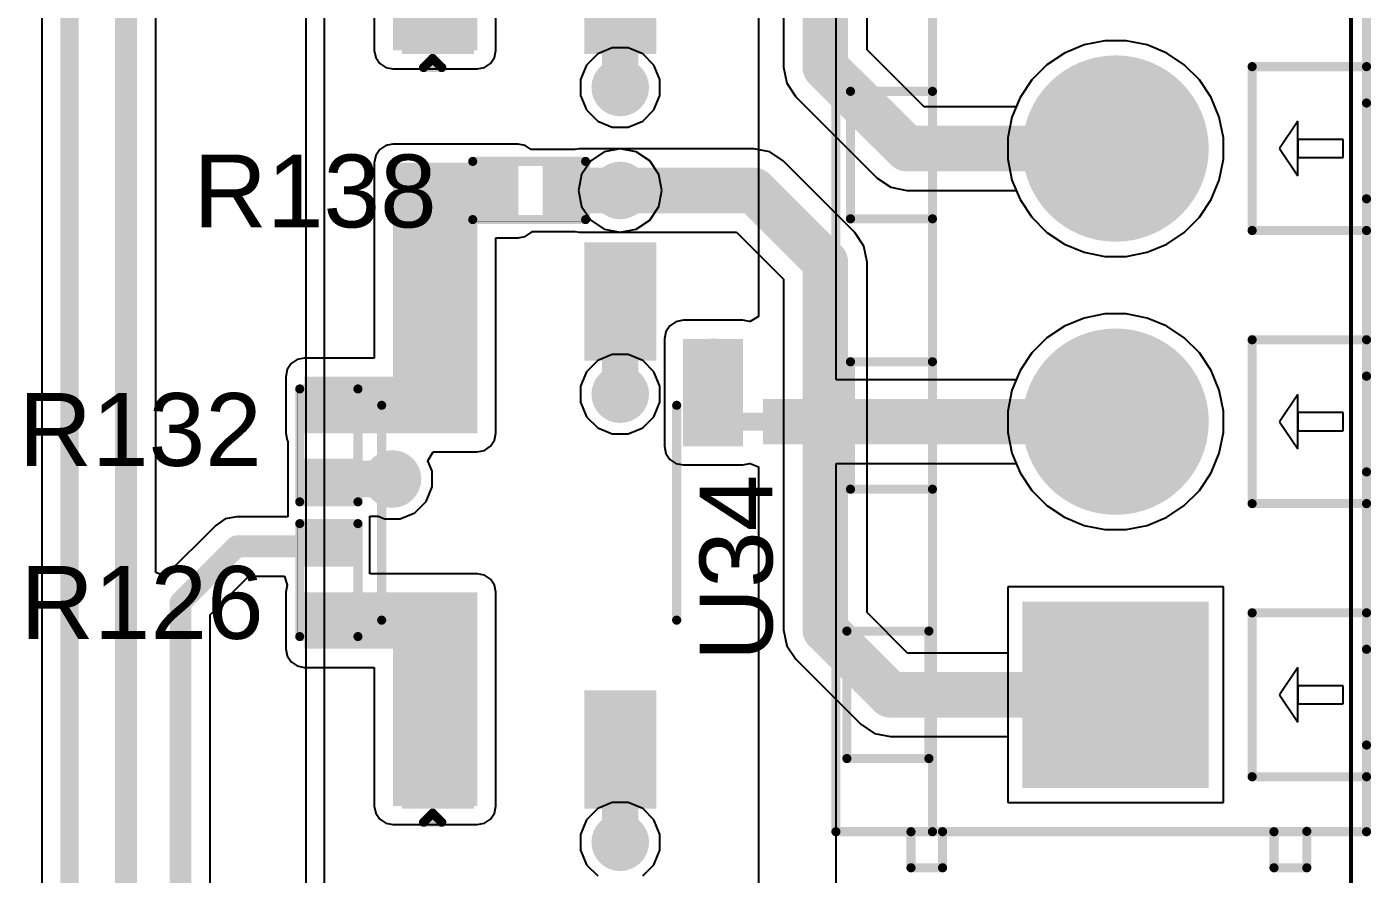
# Model space of a CAD drawing. Header units: millimetres. Extents: x 0 to 5423, y 0 to 5425.
# Drawn here: x 139.36 to 158.11, y 123.95 to 135.77 of the extents above; entities that cross this region are included whole.
import ezdxf

# ---------------------------------------------------------------- set-up
doc = ezdxf.new("R2010")
doc.units = ezdxf.units.MM
for name, color, linetype in [('BottomLayer', 5, 'Continuous'), ('BottomSolder', 6, 'Continuous'), ('MultiLayer', 9, 'Continuous'), ('PadHoleLayer', 156, 'Continuous'), ('TopLayer', 1, 'Continuous'), ('TopOverlay', 2, 'Continuous'), ('TopPaste', 8, 'Continuous'), ('TopSolder', 216, 'Continuous'), ('ViaHoleLayer', 16, 'Continuous')]:
    doc.layers.add(name, color=color, linetype=linetype)
doc.styles.add('Arial', font='', dxfattribs={"height": 0.2})
doc.styles.get('Arial').set_extended_font_data('Arial')

# ---------------------------------------------------------------- blocks, each defined once
blk = doc.blocks.new('N___T___P___47')
at = {"layer": 'TopLayer'}
for points in [[(-0.699, -0.318), (-0.699, 0.318), (-0.241, 0.318), (-0.241, -0.318)], [(0.241, -0.318), (0.241, 0.318), (0.699, 0.318), (0.699, -0.318)], [(-0.386, -0.127), (0.376, -0.127), (0.376, 0.127), (-0.386, 0.127)]]:
    blk.add_hatch(color=1, dxfattribs=at).paths.add_polyline_path(points)
at = {"layer": 'TopPaste'}
for points in [[(-0.699, -0.318), (-0.699, 0.318), (-0.241, 0.318), (-0.241, -0.318)], [(0.241, -0.318), (0.241, 0.318), (0.699, 0.318), (0.699, -0.318)]]:
    blk.add_hatch(color=8, dxfattribs=at).paths.add_polyline_path(points)
blk = doc.blocks.new('SOP_4_2_54_108')
at = {"layer": 'TopLayer'}
for points in [[(-3.85, 1.67), (-2.4, 1.67), (-2.4, 0.87), (-3.85, 0.87)], [(2.4, 1.67), (3.85, 1.67), (3.85, 0.87), (2.4, 0.87)], [(-3.85, -0.87), (-2.4, -0.87), (-2.4, -1.67), (-3.85, -1.67)], [(2.4, -0.87), (3.85, -0.87), (3.85, -1.67), (2.4, -1.67)]]:
    blk.add_hatch(color=1, dxfattribs=at).paths.add_polyline_path(points)
at = {"layer": 'TopPaste'}
for points in [[(-3.85, 1.67), (-2.4, 1.67), (-2.4, 0.87), (-3.85, 0.87)], [(2.4, 1.67), (3.85, 1.67), (3.85, 0.87), (2.4, 0.87)], [(-3.85, -0.87), (-2.4, -0.87), (-2.4, -1.67), (-3.85, -1.67)], [(2.4, -0.87), (3.85, -0.87), (3.85, -1.67), (2.4, -1.67)]]:
    blk.add_hatch(color=8, dxfattribs=at).paths.add_polyline_path(points)
at = {"layer": 'TopSolder'}
for points in [[(-3.952, 1.772), (-2.298, 1.772), (-2.298, 0.768), (-3.952, 0.768)], [(2.298, 1.772), (3.952, 1.772), (3.952, 0.768), (2.298, 0.768)], [(-3.952, -0.768), (-2.298, -0.768), (-2.298, -1.772), (-3.952, -1.772)], [(2.298, -0.768), (3.952, -0.768), (3.952, -1.772), (2.298, -1.772)]]:
    blk.add_hatch(color=216, dxfattribs=at).paths.add_polyline_path(points)
at = {"layer": 'TopOverlay', "const_width": 0.127}
for points in [[(-1.321, 2.057), (1.676, 2.057)], [(-4.14, 1.473), (-4.14, 1.219)], [(-4.14, 1.473), (-4.013, 1.346)], [(-4.013, 1.346), (-4.14, 1.219)], [(-1.321, -2.057), (1.676, -2.057)]]:
    blk.add_lwpolyline(points, dxfattribs=at)
at = {"layer": 'TopOverlay', "const_width": 0.0635}
for points in [[(-1.353, 2.057, 1), (-1.289, 2.057, 1)], [(1.645, 2.057, 1), (1.708, 2.057, 1)], [(-4.172, 1.473, 1), (-4.108, 1.473, 1)], [(-4.172, 1.473, 1), (-4.108, 1.473, 1)], [(-4.045, 1.346, 1), (-3.981, 1.346, 1)], [(-4.045, 1.346, 1), (-3.981, 1.346, 1)], [(-4.172, 1.219, 1), (-4.108, 1.219, 1)], [(-4.172, 1.219, 1), (-4.108, 1.219, 1)], [(-1.353, -2.057, 1), (-1.289, -2.057, 1)], [(1.645, -2.057, 1), (1.708, -2.057, 1)]]:
    blk.add_lwpolyline(points, format="xyb", close=True, dxfattribs=at)
blk = doc.blocks.new('SOP_4_2_54_109')
at = {"layer": 'TopLayer'}
for points in [[(-3.85, 1.67), (-2.4, 1.67), (-2.4, 0.87), (-3.85, 0.87)], [(2.4, 1.67), (3.85, 1.67), (3.85, 0.87), (2.4, 0.87)], [(-3.85, -0.87), (-2.4, -0.87), (-2.4, -1.67), (-3.85, -1.67)], [(2.4, -0.87), (3.85, -0.87), (3.85, -1.67), (2.4, -1.67)]]:
    blk.add_hatch(color=1, dxfattribs=at).paths.add_polyline_path(points)
at = {"layer": 'TopPaste'}
for points in [[(-3.85, 1.67), (-2.4, 1.67), (-2.4, 0.87), (-3.85, 0.87)], [(2.4, 1.67), (3.85, 1.67), (3.85, 0.87), (2.4, 0.87)], [(-3.85, -0.87), (-2.4, -0.87), (-2.4, -1.67), (-3.85, -1.67)], [(2.4, -0.87), (3.85, -0.87), (3.85, -1.67), (2.4, -1.67)]]:
    blk.add_hatch(color=8, dxfattribs=at).paths.add_polyline_path(points)
at = {"layer": 'TopSolder'}
for points in [[(-3.952, 1.772), (-2.298, 1.772), (-2.298, 0.768), (-3.952, 0.768)], [(2.298, 1.772), (3.952, 1.772), (3.952, 0.768), (2.298, 0.768)], [(-3.952, -0.768), (-2.298, -0.768), (-2.298, -1.772), (-3.952, -1.772)], [(2.298, -0.768), (3.952, -0.768), (3.952, -1.772), (2.298, -1.772)]]:
    blk.add_hatch(color=216, dxfattribs=at).paths.add_polyline_path(points)
at = {"layer": 'TopOverlay', "const_width": 0.127}
for points in [[(-1.321, 2.057), (1.676, 2.057)], [(-4.14, 1.473), (-4.14, 1.219)], [(-4.14, 1.473), (-4.013, 1.346)], [(-4.013, 1.346), (-4.14, 1.219)], [(-1.321, -2.057), (1.676, -2.057)]]:
    blk.add_lwpolyline(points, dxfattribs=at)
at = {"layer": 'TopOverlay', "const_width": 0.0635}
for points in [[(-1.353, 2.057, 1), (-1.289, 2.057, 1)], [(1.645, 2.057, 1), (1.708, 2.057, 1)], [(-4.172, 1.473, 1), (-4.108, 1.473, 1)], [(-4.172, 1.473, 1), (-4.108, 1.473, 1)], [(-4.045, 1.346, 1), (-3.981, 1.346, 1)], [(-4.045, 1.346, 1), (-3.981, 1.346, 1)], [(-4.172, 1.219, 1), (-4.108, 1.219, 1)], [(-4.172, 1.219, 1), (-4.108, 1.219, 1)], [(-1.353, -2.057, 1), (-1.289, -2.057, 1)], [(1.645, -2.057, 1), (1.708, -2.057, 1)]]:
    blk.add_lwpolyline(points, format="xyb", close=True, dxfattribs=at)
blk = doc.blocks.new('R___0402_166')
at = {"layer": 'TopLayer'}
for points in [[(-0.699, -0.318), (-0.699, 0.318), (-0.241, 0.318), (-0.241, -0.318)], [(0.241, -0.318), (0.241, 0.318), (0.699, 0.318), (0.699, -0.318)]]:
    blk.add_hatch(color=1, dxfattribs=at).paths.add_polyline_path(points)
at = {"layer": 'TopPaste'}
for points in [[(-0.699, -0.318), (-0.699, 0.318), (-0.241, 0.318), (-0.241, -0.318)], [(0.241, -0.318), (0.241, 0.318), (0.699, 0.318), (0.699, -0.318)]]:
    blk.add_hatch(color=8, dxfattribs=at).paths.add_polyline_path(points)
at = {"layer": 'TopSolder'}
for points in [[(-0.754, -0.373), (-0.754, 0.373), (-0.186, 0.373), (-0.186, -0.373)], [(0.186, -0.373), (0.186, 0.373), (0.754, 0.373), (0.754, -0.373)]]:
    blk.add_hatch(color=216, dxfattribs=at).paths.add_polyline_path(points)
at = {"layer": 'TopOverlay'}
for points, const_width in [([(-0.787, -0.406), (-0.787, 0.406)], 0.127), ([(-0.787, 0.406), (0.787, 0.406)], 0.127), ([(0.787, -0.406), (0.787, 0.406)], 0.127), ([(-0.787, -0.406), (0.787, -0.406)], 0.127), ([(-0.813, -0.432), (0.813, -0.432)], 0.00323)]:
    blk.add_lwpolyline(points, dxfattribs=dict(at, const_width=const_width))
for points, const_width in [([(-0.819, 0.406, 1), (-0.756, 0.406, 1)], 0.0635), ([(-0.819, 0.406, 1), (-0.756, 0.406, 1)], 0.0635), ([(0.756, 0.406, 1), (0.819, 0.406, 1)], 0.0635), ([(0.756, 0.406, 1), (0.819, 0.406, 1)], 0.0635), ([(-0.819, -0.406, 1), (-0.756, -0.406, 1)], 0.0635), ([(-0.819, -0.406, 1), (-0.756, -0.406, 1)], 0.0635), ([(0.756, -0.406, 1), (0.819, -0.406, 1)], 0.0635), ([(0.756, -0.406, 1), (0.819, -0.406, 1)], 0.0635), ([(-0.814, -0.432, 1), (-0.812, -0.432, 1)], 0.00161), ([(0.812, -0.432, 1), (0.814, -0.432, 1)], 0.00161)]:
    blk.add_lwpolyline(points, format="xyb", close=True, dxfattribs=dict(at, const_width=const_width))
blk = doc.blocks.new('R___0402_172')
at = {"layer": 'TopLayer'}
for points in [[(-0.699, -0.318), (-0.699, 0.317), (-0.241, 0.317), (-0.241, -0.318)], [(0.241, -0.318), (0.241, 0.317), (0.699, 0.317), (0.699, -0.318)]]:
    blk.add_hatch(color=1, dxfattribs=at).paths.add_polyline_path(points)
at = {"layer": 'TopPaste'}
for points in [[(-0.699, -0.318), (-0.699, 0.317), (-0.241, 0.317), (-0.241, -0.318)], [(0.241, -0.318), (0.241, 0.317), (0.699, 0.317), (0.699, -0.318)]]:
    blk.add_hatch(color=8, dxfattribs=at).paths.add_polyline_path(points)
at = {"layer": 'TopSolder'}
for points in [[(-0.754, -0.373), (-0.754, 0.373), (-0.186, 0.373), (-0.186, -0.373)], [(0.186, -0.373), (0.186, 0.373), (0.754, 0.373), (0.754, -0.373)]]:
    blk.add_hatch(color=216, dxfattribs=at).paths.add_polyline_path(points)
at = {"layer": 'TopOverlay'}
for points, const_width in [([(-0.787, -0.406), (-0.787, 0.406)], 0.127), ([(0.787, 0.406), (-0.787, 0.406)], 0.127), ([(0.787, -0.406), (0.787, 0.406)], 0.127), ([(0.787, -0.406), (-0.787, -0.406)], 0.127), ([(0.813, -0.432), (-0.813, -0.432)], 0.00323)]:
    blk.add_lwpolyline(points, dxfattribs=dict(at, const_width=const_width))
for points, const_width in [([(-0.819, 0.406, 1), (-0.756, 0.406, 1)], 0.0635), ([(-0.819, 0.406, 1), (-0.756, 0.406, 1)], 0.0635), ([(0.756, 0.406, 1), (0.819, 0.406, 1)], 0.0635), ([(0.756, 0.406, 1), (0.819, 0.406, 1)], 0.0635), ([(-0.819, -0.406, 1), (-0.756, -0.406, 1)], 0.0635), ([(-0.819, -0.406, 1), (-0.756, -0.406, 1)], 0.0635), ([(0.756, -0.406, 1), (0.819, -0.406, 1)], 0.0635), ([(0.756, -0.406, 1), (0.819, -0.406, 1)], 0.0635), ([(-0.814, -0.432, 1), (-0.812, -0.432, 1)], 0.00161), ([(0.812, -0.432, 1), (0.814, -0.432, 1)], 0.00161)]:
    blk.add_lwpolyline(points, format="xyb", close=True, dxfattribs=dict(at, const_width=const_width))
blk = doc.blocks.new('R___0402_178')
at = {"layer": 'TopLayer'}
for points in [[(-0.699, -0.318), (-0.699, 0.317), (-0.241, 0.317), (-0.241, -0.318)], [(0.241, -0.318), (0.241, 0.317), (0.699, 0.317), (0.699, -0.318)]]:
    blk.add_hatch(color=1, dxfattribs=at).paths.add_polyline_path(points)
at = {"layer": 'TopPaste'}
for points in [[(-0.699, -0.318), (-0.699, 0.317), (-0.241, 0.317), (-0.241, -0.318)], [(0.241, -0.318), (0.241, 0.317), (0.699, 0.317), (0.699, -0.318)]]:
    blk.add_hatch(color=8, dxfattribs=at).paths.add_polyline_path(points)
at = {"layer": 'TopSolder'}
for points in [[(-0.754, -0.373), (-0.754, 0.373), (-0.186, 0.373), (-0.186, -0.373)], [(0.186, -0.373), (0.186, 0.373), (0.754, 0.373), (0.754, -0.373)]]:
    blk.add_hatch(color=216, dxfattribs=at).paths.add_polyline_path(points)
at = {"layer": 'TopOverlay'}
for points, const_width in [([(-0.787, -0.406), (-0.787, 0.406)], 0.127), ([(0.787, 0.406), (-0.787, 0.406)], 0.127), ([(0.787, -0.406), (0.787, 0.406)], 0.127), ([(0.787, -0.406), (-0.787, -0.406)], 0.127), ([(0.813, -0.432), (-0.813, -0.432)], 0.00323)]:
    blk.add_lwpolyline(points, dxfattribs=dict(at, const_width=const_width))
for points, const_width in [([(-0.819, 0.406, 1), (-0.756, 0.406, 1)], 0.0635), ([(-0.819, 0.406, 1), (-0.756, 0.406, 1)], 0.0635), ([(0.756, 0.406, 1), (0.819, 0.406, 1)], 0.0635), ([(0.756, 0.406, 1), (0.819, 0.406, 1)], 0.0635), ([(-0.819, -0.406, 1), (-0.756, -0.406, 1)], 0.0635), ([(-0.819, -0.406, 1), (-0.756, -0.406, 1)], 0.0635), ([(0.756, -0.406, 1), (0.819, -0.406, 1)], 0.0635), ([(0.756, -0.406, 1), (0.819, -0.406, 1)], 0.0635), ([(-0.814, -0.432, 1), (-0.812, -0.432, 1)], 0.00161), ([(0.812, -0.432, 1), (0.814, -0.432, 1)], 0.00161)]:
    blk.add_lwpolyline(points, format="xyb", close=True, dxfattribs=dict(at, const_width=const_width))
blk = doc.blocks.new('DB125_3_81_8P_GN_S_303')
at = {"layer": 'BottomLayer'}
blk.add_hatch(color=5, dxfattribs=at).paths.add_polyline_path([(-14.585, 1.25), (-12.085, 1.25), (-12.085, -1.25), (-14.585, -1.25)])
h = blk.add_hatch(color=5, dxfattribs=at)
edge = h.paths.add_edge_path()
edge.add_arc((-9.525, 0), 1.25, 0, 360)
h = blk.add_hatch(color=5, dxfattribs=at)
edge = h.paths.add_edge_path()
edge.add_arc((-5.715, 0), 1.25, 0, 360)
at = {"layer": 'BottomSolder'}
blk.add_hatch(color=6, dxfattribs=at).paths.add_polyline_path([(-14.635, 1.3), (-12.035, 1.3), (-12.035, -1.3), (-14.635, -1.3)])
h = blk.add_hatch(color=6, dxfattribs=at)
edge = h.paths.add_edge_path()
edge.add_arc((-9.525, 0), 1.3, 0, 360)
h = blk.add_hatch(color=6, dxfattribs=at)
edge = h.paths.add_edge_path()
edge.add_arc((-5.715, 0), 1.3, 0, 360)
at = {"layer": 'MultiLayer'}
blk.add_hatch(color=9, dxfattribs=at).paths.add_polyline_path([(-14.585, 1.25), (-12.085, 1.25), (-12.085, -1.25), (-14.585, -1.25)])
h = blk.add_hatch(color=9, dxfattribs=at)
edge = h.paths.add_edge_path()
edge.add_arc((-9.525, 0), 1.25, 0, 360)
h = blk.add_hatch(color=9, dxfattribs=at)
edge = h.paths.add_edge_path()
edge.add_arc((-5.715, 0), 1.25, 0, 360)
at = {"layer": 'PadHoleLayer'}
h = blk.add_hatch(color=156, dxfattribs=at)
edge = h.paths.add_edge_path()
edge.add_arc((-13.335, 0), 0.625, 0, 360)
h = blk.add_hatch(color=156, dxfattribs=at)
edge = h.paths.add_edge_path()
edge.add_arc((-9.525, 0), 0.625, 0, 360)
h = blk.add_hatch(color=156, dxfattribs=at)
edge = h.paths.add_edge_path()
edge.add_arc((-5.715, 0), 0.625, 0, 360)
at = {"layer": 'TopLayer'}
blk.add_hatch(color=1, dxfattribs=at).paths.add_polyline_path([(-14.585, 1.25), (-12.085, 1.25), (-12.085, -1.25), (-14.585, -1.25)])
h = blk.add_hatch(color=1, dxfattribs=at)
edge = h.paths.add_edge_path()
edge.add_arc((-9.525, 0), 1.25, 0, 360)
h = blk.add_hatch(color=1, dxfattribs=at)
edge = h.paths.add_edge_path()
edge.add_arc((-5.715, 0), 1.25, 0, 360)
at = {"layer": 'TopSolder'}
blk.add_hatch(color=216, dxfattribs=at).paths.add_polyline_path([(-14.635, 1.3), (-12.035, 1.3), (-12.035, -1.3), (-14.635, -1.3)])
h = blk.add_hatch(color=216, dxfattribs=at)
edge = h.paths.add_edge_path()
edge.add_arc((-9.525, 0), 1.3, 0, 360)
h = blk.add_hatch(color=216, dxfattribs=at)
edge = h.paths.add_edge_path()
edge.add_arc((-5.715, 0), 1.3, 0, 360)
at = {"layer": 'TopOverlay'}
for p, q in [((-13.335, -2.286), (-13.716, -2.54)), ((-12.954, -2.54), (-13.335, -2.286)), ((-9.525, -2.286), (-9.906, -2.54)), ((-9.144, -2.54), (-9.525, -2.286)), ((-5.715, -2.286), (-6.096, -2.54)), ((-5.334, -2.54), (-5.715, -2.286)), ((-13.716, -2.54), (-12.954, -2.54)), ((-13.208, -2.54), (-13.462, -2.54)), ((-13.462, -2.54), (-13.462, -3.175)), ((-13.208, -3.175), (-13.208, -2.54)), ((-9.906, -2.54), (-9.144, -2.54)), ((-9.398, -2.54), (-9.652, -2.54)), ((-9.652, -2.54), (-9.652, -3.175)), ((-9.398, -3.175), (-9.398, -2.54)), ((-6.096, -2.54), (-5.334, -2.54)), ((-5.588, -2.54), (-5.842, -2.54)), ((-5.842, -2.54), (-5.842, -3.175)), ((-5.588, -3.175), (-5.588, -2.54)), ((-13.462, -3.175), (-13.208, -3.175)), ((-9.652, -3.175), (-9.398, -3.175)), ((-5.842, -3.175), (-5.588, -3.175))]:
    blk.add_line(p, q, dxfattribs=at)
at = {"layer": 'TopOverlay', "const_width": 0.127}
for points in [[(-15.245, 3.9), (-15.245, -3.5)], [(-15.245, 3.9), (15.245, 3.9)], [(-14.224, 3.747), (-12.446, 3.747)], [(-14.224, 3.747), (-14.224, 2.603)], [(-12.446, 3.747), (-12.446, 2.603)], [(-10.467, 3.697), (-8.689, 3.697)], [(-10.467, 3.697), (-10.467, 2.554)], [(-8.689, 3.697), (-8.689, 2.554)], [(-6.695, 3.697), (-4.917, 3.697)], [(-6.695, 3.697), (-6.695, 2.554)], [(-4.917, 3.697), (-4.917, 2.554)], [(-15.748, 2.853), (-15.245, 2.853)], [(-15.748, 2.853), (-15.748, 2.413)], [(-14.224, 2.603), (-12.446, 2.603)], [(-15.748, 2.413), (-15.245, 2.413)], [(-15.245, 2.554), (15.245, 2.554)], [(-10.467, 2.554), (-8.689, 2.554)], [(-6.695, 2.554), (-4.917, 2.554)], [(-14.478, -1.905), (-14.478, -3.5)], [(-14.478, -1.905), (-12.192, -1.905)], [(-12.192, -1.905), (-12.192, -3.5)], [(-10.668, -1.905), (-10.668, -3.5)], [(-10.668, -1.905), (-8.382, -1.905)], [(-8.382, -1.905), (-8.382, -3.5)], [(-6.858, -1.905), (-6.858, -3.5)], [(-6.858, -1.905), (-4.572, -1.905)], [(-4.572, -1.905), (-4.572, -3.5)], [(-15.748, -2.209), (-15.245, -2.209)], [(-15.748, -2.209), (-15.748, -2.667)], [(-15.748, -2.667), (-15.24, -2.667)], [(-15.245, -3.5), (15.245, -3.5)], [(-14.478, -3.5), (-14.036, -3.5)], [(-12.7, -3.5), (-12.192, -3.5)], [(-10.668, -3.5), (-10.226, -3.5)], [(-8.89, -3.5), (-8.382, -3.5)], [(-6.858, -3.5), (-6.416, -3.5)], [(-5.08, -3.5), (-4.572, -3.5)]]:
    blk.add_lwpolyline(points, dxfattribs=at)
at = {"layer": 'TopOverlay', "const_width": 0.0635}
for points in [[(-15.277, 3.9, 1), (-15.213, 3.9, 1)], [(-15.277, 3.9, 1), (-15.213, 3.9, 1)], [(-14.256, 3.747, 1), (-14.192, 3.747, 1)], [(-14.256, 3.747, 1), (-14.192, 3.747, 1)], [(-12.478, 3.747, 1), (-12.414, 3.747, 1)], [(-12.478, 3.747, 1), (-12.414, 3.747, 1)], [(-10.499, 3.697, 1), (-10.435, 3.697, 1)], [(-10.499, 3.697, 1), (-10.435, 3.697, 1)], [(-8.721, 3.697, 1), (-8.657, 3.697, 1)], [(-8.721, 3.697, 1), (-8.657, 3.697, 1)], [(-6.727, 3.697, 1), (-6.663, 3.697, 1)], [(-6.727, 3.697, 1), (-6.663, 3.697, 1)], [(-4.949, 3.697, 1), (-4.885, 3.697, 1)], [(-4.949, 3.697, 1), (-4.885, 3.697, 1)], [(-15.78, 2.853, 1), (-15.716, 2.853, 1)], [(-15.78, 2.853, 1), (-15.716, 2.853, 1)], [(-15.277, 2.853, 1), (-15.213, 2.853, 1)], [(-14.256, 2.603, 1), (-14.192, 2.603, 1)], [(-14.256, 2.603, 1), (-14.192, 2.603, 1)], [(-12.478, 2.603, 1), (-12.414, 2.603, 1)], [(-12.478, 2.603, 1), (-12.414, 2.603, 1)], [(-15.78, 2.413, 1), (-15.716, 2.413, 1)], [(-15.78, 2.413, 1), (-15.716, 2.413, 1)], [(-15.277, 2.554, 1), (-15.213, 2.554, 1)], [(-15.277, 2.413, 1), (-15.213, 2.413, 1)], [(-10.499, 2.554, 1), (-10.435, 2.554, 1)], [(-10.499, 2.554, 1), (-10.435, 2.554, 1)], [(-8.721, 2.554, 1), (-8.657, 2.554, 1)], [(-8.721, 2.554, 1), (-8.657, 2.554, 1)], [(-6.727, 2.554, 1), (-6.663, 2.554, 1)], [(-6.727, 2.554, 1), (-6.663, 2.554, 1)], [(-4.949, 2.554, 1), (-4.885, 2.554, 1)], [(-4.949, 2.554, 1), (-4.885, 2.554, 1)], [(-14.51, -1.905, 1), (-14.446, -1.905, 1)], [(-14.51, -1.905, 1), (-14.446, -1.905, 1)], [(-12.224, -1.905, 1), (-12.16, -1.905, 1)], [(-12.224, -1.905, 1), (-12.16, -1.905, 1)], [(-10.7, -1.905, 1), (-10.636, -1.905, 1)], [(-10.7, -1.905, 1), (-10.636, -1.905, 1)], [(-8.414, -1.905, 1), (-8.35, -1.905, 1)], [(-8.414, -1.905, 1), (-8.35, -1.905, 1)], [(-6.89, -1.905, 1), (-6.826, -1.905, 1)], [(-6.89, -1.905, 1), (-6.826, -1.905, 1)], [(-4.604, -1.905, 1), (-4.54, -1.905, 1)], [(-4.604, -1.905, 1), (-4.54, -1.905, 1)], [(-15.78, -2.209, 1), (-15.716, -2.209, 1)], [(-15.78, -2.209, 1), (-15.716, -2.209, 1)], [(-15.277, -2.209, 1), (-15.213, -2.209, 1)], [(-15.78, -2.667, 1), (-15.716, -2.667, 1)], [(-15.78, -2.667, 1), (-15.716, -2.667, 1)], [(-15.272, -2.667, 1), (-15.208, -2.667, 1)], [(-15.277, -3.5, 1), (-15.213, -3.5, 1)], [(-15.277, -3.5, 1), (-15.213, -3.5, 1)], [(-14.51, -3.5, 1), (-14.446, -3.5, 1)], [(-14.51, -3.5, 1), (-14.446, -3.5, 1)], [(-14.068, -3.5, 1), (-14.004, -3.5, 1)], [(-12.732, -3.5, 1), (-12.668, -3.5, 1)], [(-12.224, -3.5, 1), (-12.16, -3.5, 1)], [(-12.224, -3.5, 1), (-12.16, -3.5, 1)], [(-10.7, -3.5, 1), (-10.636, -3.5, 1)], [(-10.7, -3.5, 1), (-10.636, -3.5, 1)], [(-10.258, -3.5, 1), (-10.194, -3.5, 1)], [(-8.922, -3.5, 1), (-8.858, -3.5, 1)], [(-8.414, -3.5, 1), (-8.35, -3.5, 1)], [(-8.414, -3.5, 1), (-8.35, -3.5, 1)], [(-6.89, -3.5, 1), (-6.826, -3.5, 1)], [(-6.89, -3.5, 1), (-6.826, -3.5, 1)], [(-6.448, -3.5, 1), (-6.384, -3.5, 1)], [(-5.112, -3.5, 1), (-5.048, -3.5, 1)], [(-4.604, -3.5, 1), (-4.54, -3.5, 1)], [(-4.604, -3.5, 1), (-4.54, -3.5, 1)]]:
    blk.add_lwpolyline(points, format="xyb", close=True, dxfattribs=at)

msp = doc.modelspace()

# ---------------------------------------------------------------- hatches: boundary and pattern name
at = {"layer": 'BottomLayer'}
h = msp.add_hatch(color=5, dxfattribs=at)
edge = h.paths.add_edge_path()
edge.add_arc((147.635, 134.921), 0.3, 0, 360)
h = msp.add_hatch(color=5, dxfattribs=at)
edge = h.paths.add_edge_path()
edge.add_arc((147.635, 133.484), 0.3, 0, 360)
h = msp.add_hatch(color=5, dxfattribs=at)
edge = h.paths.add_edge_path()
edge.add_arc((148.943, 131.019), 0.3, 0, 360)
h = msp.add_hatch(color=5, dxfattribs=at)
edge = h.paths.add_edge_path()
edge.add_arc((147.635, 130.642), 0.3, 0, 360)
h = msp.add_hatch(color=5, dxfattribs=at)
edge = h.paths.add_edge_path()
edge.add_arc((144.458, 129.459), 0.3, 0, 360)
h = msp.add_hatch(color=5, dxfattribs=at)
edge = h.paths.add_edge_path()
edge.add_arc((147.635, 124.392), 0.3, 0, 360)
at = {"layer": 'BottomSolder'}
h = msp.add_hatch(color=6, dxfattribs=at)
edge = h.paths.add_edge_path()
edge.add_arc((147.635, 134.921), 0.402, 0, 360)
h = msp.add_hatch(color=6, dxfattribs=at)
edge = h.paths.add_edge_path()
edge.add_arc((147.635, 133.484), 0.402, 0, 360)
h = msp.add_hatch(color=6, dxfattribs=at)
edge = h.paths.add_edge_path()
edge.add_arc((148.943, 131.019), 0.402, 0, 360)
h = msp.add_hatch(color=6, dxfattribs=at)
edge = h.paths.add_edge_path()
edge.add_arc((147.635, 130.642), 0.402, 0, 360)
h = msp.add_hatch(color=6, dxfattribs=at)
edge = h.paths.add_edge_path()
edge.add_arc((144.458, 129.459), 0.402, 0, 360)
h = msp.add_hatch(color=6, dxfattribs=at)
edge = h.paths.add_edge_path()
edge.add_arc((147.635, 124.392), 0.402, 0, 360)
at = {"layer": 'TopLayer'}
for points in [[(145.641, 135.438), (145.641, 138.42), (144.464, 138.42), (144.464, 135.438)], [(144.464, 133.871), (144.464, 130.098), (145.641, 130.098), (145.641, 133.871)], [(144.464, 133.082), (146.212, 133.082), (146.212, 133.871), (144.464, 133.871)], [(149.346, 129.916), (149.346, 131.414), (148.511, 131.414), (148.511, 129.916)], [(145.61, 130.886), (143.228, 130.886), (143.228, 130.098), (145.61, 130.098)], [(149.628, 129.941), (151.032, 129.941), (151.032, 130.576), (149.628, 130.576)], [(145.61, 127.879), (143.228, 127.879), (143.228, 127.091), (145.61, 127.091)], [(145.641, 124.897), (145.641, 127.879), (144.464, 127.879), (144.464, 124.897)]]:
    msp.add_hatch(color=1, dxfattribs=at).paths.add_polyline_path(points)
h = msp.add_hatch(color=1, dxfattribs=at)
edge = h.paths.add_edge_path()
edge.add_arc((147.635, 134.921), 0.3, 0, 360)
h = msp.add_hatch(color=1, dxfattribs=at)
edge = h.paths.add_edge_path()
edge.add_arc((147.635, 133.484), 0.3, 0, 360)
h = msp.add_hatch(color=1, dxfattribs=at)
edge = h.paths.add_edge_path()
edge.add_arc((148.943, 131.019), 0.3, 0, 360)
h = msp.add_hatch(color=1, dxfattribs=at)
edge = h.paths.add_edge_path()
edge.add_arc((147.635, 130.642), 0.3, 0, 360)
h = msp.add_hatch(color=1, dxfattribs=at)
edge = h.paths.add_edge_path()
edge.add_arc((144.458, 129.459), 0.3, 0, 360)
h = msp.add_hatch(color=1, dxfattribs=at)
edge = h.paths.add_edge_path()
edge.add_arc((147.635, 124.392), 0.3, 0, 360)
at = {"layer": 'TopSolder'}
h = msp.add_hatch(color=216, dxfattribs=at)
edge = h.paths.add_edge_path()
edge.add_arc((147.635, 134.921), 0.402, 0, 360)
h = msp.add_hatch(color=216, dxfattribs=at)
edge = h.paths.add_edge_path()
edge.add_arc((147.635, 133.484), 0.402, 0, 360)
h = msp.add_hatch(color=216, dxfattribs=at)
edge = h.paths.add_edge_path()
edge.add_arc((148.943, 131.019), 0.402, 0, 360)
h = msp.add_hatch(color=216, dxfattribs=at)
edge = h.paths.add_edge_path()
edge.add_arc((147.635, 130.642), 0.402, 0, 360)
h = msp.add_hatch(color=216, dxfattribs=at)
edge = h.paths.add_edge_path()
edge.add_arc((144.458, 129.459), 0.402, 0, 360)
h = msp.add_hatch(color=216, dxfattribs=at)
edge = h.paths.add_edge_path()
edge.add_arc((147.635, 124.392), 0.402, 0, 360)
at = {"layer": 'ViaHoleLayer'}
h = msp.add_hatch(color=16, dxfattribs=at)
edge = h.paths.add_edge_path()
edge.add_arc((147.635, 134.921), 0.15, 0, 360)
h = msp.add_hatch(color=16, dxfattribs=at)
edge = h.paths.add_edge_path()
edge.add_arc((147.635, 133.484), 0.15, 0, 360)
h = msp.add_hatch(color=16, dxfattribs=at)
edge = h.paths.add_edge_path()
edge.add_arc((148.943, 131.019), 0.15, 0, 360)
h = msp.add_hatch(color=16, dxfattribs=at)
edge = h.paths.add_edge_path()
edge.add_arc((147.635, 130.642), 0.15, 0, 360)
h = msp.add_hatch(color=16, dxfattribs=at)
edge = h.paths.add_edge_path()
edge.add_arc((144.458, 129.459), 0.15, 0, 360)
h = msp.add_hatch(color=16, dxfattribs=at)
edge = h.paths.add_edge_path()
edge.add_arc((147.635, 124.392), 0.15, 0, 360)

# ---------------------------------------------------------------- linework, layer by layer
at = {"layer": 'BottomLayer'}
for p, q in [((157.81, 155.456), (157.81, 13.444)), ((151.078, 135.446), (151.078, 142.254)), ((149.912, 142.1), (149.912, 135.204)), ((143.51, 112.199), (143.51, 136.728)), ((143.251, 136.469), (143.251, 112.199)), ((154.395, 135.573), (154.105, 135.515)), ((154.692, 135.573), (154.395, 135.573)), ((154.982, 135.515), (154.692, 135.573)), ((147.321, 135.39), (147.165, 135.234)), ((147.524, 135.475), (147.321, 135.39)), ((147.745, 135.475), (147.524, 135.475)), ((147.949, 135.39), (147.745, 135.475)), ((148.104, 135.234), (147.949, 135.39)), ((151.872, 134.651), (151.078, 135.446)), ((153.831, 135.401), (153.585, 135.237)), ((154.105, 135.515), (153.831, 135.401)), ((155.256, 135.401), (154.982, 135.515)), ((155.502, 135.237), (155.256, 135.401)), ((147.165, 135.234), (147.081, 135.031)), ((148.189, 135.031), (148.104, 135.234)), ((149.912, 135.204), (149.957, 134.981)), ((153.585, 135.237), (153.375, 135.027)), ((155.712, 135.027), (155.502, 135.237)), ((147.081, 135.031), (147.081, 134.81)), ((148.189, 134.81), (148.189, 135.031)), ((149.957, 134.981), (150.083, 134.792)), ((153.375, 135.027), (153.211, 134.781)), ((155.876, 134.781), (155.712, 135.027)), ((147.081, 134.81), (147.165, 134.607)), ((148.104, 134.607), (148.189, 134.81)), ((147.165, 134.607), (147.321, 134.451)), ((147.949, 134.451), (148.104, 134.607)), ((150.083, 134.792), (151.219, 133.657)), ((153.157, 134.651), (151.872, 134.651)), ((153.211, 134.781), (153.157, 134.651)), ((155.99, 134.507), (155.876, 134.781)), ((147.321, 134.451), (147.524, 134.367)), ((147.745, 134.367), (147.949, 134.451)), ((156.047, 134.217), (155.99, 134.507)), ((147.524, 134.367), (147.745, 134.367)), ((147.635, 134.067), (147.412, 134.023)), ((149.497, 134.067), (147.635, 134.067)), ((149.72, 134.023), (149.497, 134.067)), ((156.047, 133.92), (156.047, 134.217)), ((147.223, 133.896), (147.096, 133.707)), ((147.412, 134.023), (147.223, 133.896)), ((149.909, 133.896), (149.72, 134.023)), ((150.907, 132.898), (149.909, 133.896)), ((155.99, 133.63), (156.047, 133.92)), ((147.096, 133.707), (147.052, 133.484)), ((147.052, 133.484), (147.096, 133.261)), ((151.219, 133.657), (151.408, 133.53)), ((151.408, 133.53), (151.631, 133.486)), ((151.631, 133.486), (153.157, 133.486)), ((153.157, 133.486), (153.211, 133.356)), ((155.876, 133.356), (155.99, 133.63)), ((153.211, 133.356), (153.375, 133.11)), ((155.712, 133.11), (155.876, 133.356)), ((147.096, 133.261), (147.223, 133.072)), ((153.375, 133.11), (153.585, 132.9)), ((155.502, 132.9), (155.712, 133.11)), ((147.223, 133.072), (147.412, 132.946)), ((147.412, 132.946), (147.635, 132.902)), ((147.635, 132.902), (149.256, 132.902)), ((149.256, 132.902), (149.912, 132.245)), ((151.033, 132.709), (150.907, 132.898)), ((153.585, 132.9), (153.831, 132.736)), ((153.831, 132.736), (154.105, 132.622)), ((154.982, 132.622), (155.256, 132.736)), ((155.256, 132.736), (155.502, 132.9)), ((151.078, 132.486), (151.033, 132.709)), ((154.105, 132.622), (154.395, 132.565)), ((154.395, 132.565), (154.692, 132.565)), ((154.692, 132.565), (154.982, 132.622)), ((151.078, 127.597), (151.078, 132.486)), ((149.912, 132.245), (149.912, 127.356)), ((154.105, 131.705), (153.831, 131.591)), ((154.395, 131.763), (154.105, 131.705)), ((154.692, 131.763), (154.395, 131.763)), ((154.982, 131.705), (154.692, 131.763)), ((155.256, 131.591), (154.982, 131.705)), ((153.585, 131.427), (153.375, 131.217)), ((153.831, 131.591), (153.585, 131.427)), ((155.502, 131.427), (155.256, 131.591)), ((155.712, 131.217), (155.502, 131.427)), ((147.321, 131.112), (147.165, 130.956)), ((147.524, 131.196), (147.321, 131.112)), ((147.745, 131.196), (147.524, 131.196)), ((147.949, 131.112), (147.745, 131.196)), ((148.104, 130.956), (147.949, 131.112)), ((153.375, 131.217), (153.211, 130.971)), ((155.876, 130.971), (155.712, 131.217)), ((147.165, 130.956), (147.081, 130.752)), ((148.189, 130.752), (148.104, 130.956)), ((153.211, 130.971), (153.097, 130.697)), ((155.99, 130.697), (155.876, 130.971)), ((147.081, 130.752), (147.081, 130.532)), ((148.189, 130.532), (148.189, 130.752)), ((153.097, 130.697), (153.039, 130.407)), ((156.047, 130.407), (155.99, 130.697)), ((147.081, 130.532), (147.165, 130.328)), ((148.104, 130.328), (148.189, 130.532)), ((147.165, 130.328), (147.321, 130.173)), ((147.949, 130.173), (148.104, 130.328)), ((153.039, 130.407), (153.039, 130.11)), ((156.047, 130.11), (156.047, 130.407)), ((147.321, 130.173), (147.524, 130.088)), ((147.745, 130.088), (147.949, 130.173)), ((153.039, 130.11), (153.097, 129.82)), ((155.99, 129.82), (156.047, 130.11)), ((147.524, 130.088), (147.745, 130.088)), ((153.097, 129.82), (153.211, 129.546)), ((155.876, 129.546), (155.99, 129.82)), ((153.211, 129.546), (153.375, 129.3)), ((155.712, 129.3), (155.876, 129.546)), ((153.375, 129.3), (153.585, 129.09)), ((155.502, 129.09), (155.712, 129.3)), ((153.585, 129.09), (153.831, 128.926)), ((155.256, 128.926), (155.502, 129.09)), ((153.831, 128.926), (154.105, 128.812)), ((154.105, 128.812), (154.395, 128.755)), ((154.692, 128.755), (154.982, 128.812)), ((154.982, 128.812), (155.256, 128.926)), ((154.395, 128.755), (154.692, 128.755)), ((156.047, 127.953), (153.039, 127.953)), ((153.039, 127.953), (153.039, 127.031)), ((156.047, 124.945), (156.047, 127.953)), ((151.643, 127.031), (151.078, 127.597)), ((149.912, 127.356), (149.957, 127.133)), ((149.957, 127.133), (150.083, 126.944)), ((150.083, 126.944), (150.99, 126.037)), ((153.039, 127.031), (151.643, 127.031)), ((150.99, 126.037), (151.179, 125.91)), ((151.179, 125.91), (151.402, 125.866)), ((151.402, 125.866), (153.039, 125.866)), ((153.039, 125.866), (153.039, 124.945)), ((147.321, 124.862), (147.165, 124.706)), ((147.524, 124.946), (147.321, 124.862)), ((147.745, 124.946), (147.524, 124.946)), ((147.949, 124.862), (147.745, 124.946)), ((148.104, 124.706), (147.949, 124.862)), ((153.039, 124.945), (156.047, 124.945)), ((147.165, 124.706), (147.081, 124.502)), ((148.189, 124.502), (148.104, 124.706)), ((147.081, 124.502), (147.081, 124.282)), ((148.189, 124.282), (148.189, 124.502)), ((147.081, 124.282), (147.165, 124.078)), ((148.104, 124.078), (148.189, 124.282)), ((147.165, 124.078), (147.321, 123.923)), ((147.949, 123.923), (148.104, 124.078))]:
    msp.add_line(p, q, dxfattribs=at)
at = {"layer": 'BottomLayer', "const_width": 0.635}
for points in [[(150.495, 135.204), (150.495, 142.342)], [(150.495, 135.204), (151.631, 134.069)], [(151.631, 134.069), (154.543, 134.069)], [(147.635, 133.484), (149.497, 133.484)], [(149.497, 133.484), (150.495, 132.486)], [(150.495, 127.356), (150.495, 132.486)], [(150.495, 127.356), (151.402, 126.449)], [(151.402, 126.449), (154.543, 126.449)]]:
    msp.add_lwpolyline(points, dxfattribs=at)
at = {"layer": 'BottomLayer', "const_width": 0.318}
for points in [[(150.336, 135.204, 1), (150.654, 135.204, 1)], [(150.336, 135.204, 1), (150.654, 135.204, 1)], [(151.472, 134.069, 1), (151.789, 134.069, 1)], [(151.472, 134.069, 1), (151.789, 134.069, 1)], [(154.385, 134.069, 1), (154.702, 134.069, 1)], [(147.476, 133.484, 1), (147.793, 133.484, 1)], [(149.338, 133.484, 1), (149.656, 133.484, 1)], [(149.338, 133.484, 1), (149.656, 133.484, 1)], [(150.336, 132.486, 1), (150.654, 132.486, 1)], [(150.336, 132.486, 1), (150.654, 132.486, 1)], [(150.336, 127.356, 1), (150.654, 127.356, 1)], [(150.336, 127.356, 1), (150.654, 127.356, 1)], [(151.243, 126.449, 1), (151.561, 126.449, 1)], [(151.243, 126.449, 1), (151.561, 126.449, 1)], [(154.385, 126.449, 1), (154.702, 126.449, 1)]]:
    msp.add_lwpolyline(points, format="xyb", close=True, dxfattribs=at)
at = {"layer": 'TopLayer'}
for p, q in [((157.836, 155.245), (157.836, 5.489)), ((139.566, 148.336), (139.566, 106.405)), ((145.9, 135.438), (145.9, 138.42)), ((141.156, 128.155), (141.156, 137.836)), ((144.205, 137.373), (144.205, 135.438)), ((150.647, 130.841), (150.647, 137.296)), ((149.565, 136.411), (149.565, 131.726)), ((154.395, 135.573), (154.105, 135.515)), ((154.692, 135.573), (154.395, 135.573)), ((154.982, 135.515), (154.692, 135.573)), ((144.205, 135.438), (144.225, 135.338)), ((145.88, 135.338), (145.9, 135.438)), ((153.831, 135.401), (153.585, 135.237)), ((154.105, 135.515), (153.831, 135.401)), ((155.256, 135.401), (154.982, 135.515)), ((155.502, 135.237), (155.256, 135.401)), ((144.225, 135.338), (144.281, 135.254)), ((144.281, 135.254), (144.365, 135.198)), ((144.365, 135.198), (144.464, 135.179)), ((144.464, 135.179), (145.641, 135.179)), ((145.641, 135.179), (145.74, 135.198)), ((145.74, 135.198), (145.824, 135.254)), ((145.824, 135.254), (145.88, 135.338)), ((153.585, 135.237), (153.375, 135.027)), ((155.712, 135.027), (155.502, 135.237)), ((153.375, 135.027), (153.211, 134.781)), ((155.876, 134.781), (155.712, 135.027)), ((153.211, 134.781), (153.097, 134.507)), ((155.99, 134.507), (155.876, 134.781)), ((153.097, 134.507), (153.039, 134.217)), ((156.047, 134.217), (155.99, 134.507)), ((144.281, 134.054), (144.225, 133.97)), ((144.365, 134.11), (144.281, 134.054)), ((144.464, 134.13), (144.365, 134.11)), ((146.212, 134.13), (144.464, 134.13)), ((146.311, 134.11), (146.212, 134.13)), ((146.392, 134.056), (146.311, 134.11)), ((147.007, 134.056), (146.392, 134.056)), ((147.063, 134.067), (147.007, 134.056)), ((147.635, 134.067), (147.063, 134.067)), ((147.858, 134.023), (147.635, 134.067)), ((153.039, 134.217), (153.039, 133.92)), ((156.047, 133.92), (156.047, 134.217)), ((144.225, 133.97), (144.205, 133.871)), ((144.205, 133.871), (144.205, 133.082)), ((148.047, 133.896), (147.858, 134.023)), ((148.173, 133.707), (148.047, 133.896)), ((153.039, 133.92), (153.097, 133.63)), ((155.99, 133.63), (156.047, 133.92)), ((148.217, 133.484), (148.173, 133.707)), ((148.173, 133.261), (148.217, 133.484)), ((153.097, 133.63), (153.211, 133.356)), ((155.876, 133.356), (155.99, 133.63)), ((153.211, 133.356), (153.375, 133.11)), ((155.712, 133.11), (155.876, 133.356)), ((148.047, 133.072), (148.173, 133.261)), ((153.375, 133.11), (153.585, 132.9)), ((155.502, 132.9), (155.712, 133.11)), ((144.205, 133.082), (144.205, 133.082)), ((144.205, 133.082), (144.205, 131.145)), ((147.635, 132.902), (147.858, 132.946)), ((147.858, 132.946), (148.047, 133.072)), ((145.9, 130.098), (145.9, 132.823)), ((145.9, 132.823), (146.212, 132.823)), ((146.212, 132.823), (146.311, 132.843)), ((146.311, 132.843), (146.395, 132.899)), ((146.395, 132.899), (146.404, 132.913)), ((146.404, 132.913), (147.007, 132.913)), ((147.007, 132.913), (147.063, 132.902)), ((147.063, 132.902), (147.635, 132.902)), ((153.585, 132.9), (153.831, 132.736)), ((153.831, 132.736), (154.105, 132.622)), ((154.982, 132.622), (155.256, 132.736)), ((155.256, 132.736), (155.502, 132.9)), ((154.105, 132.622), (154.395, 132.565)), ((154.395, 132.565), (154.692, 132.565)), ((154.692, 132.565), (154.982, 132.622)), ((148.412, 131.653), (148.328, 131.597)), ((148.511, 131.673), (148.412, 131.653)), ((149.346, 131.673), (148.511, 131.673)), ((149.438, 131.655), (149.346, 131.673)), ((149.447, 131.655), (149.438, 131.655)), ((149.565, 131.726), (149.447, 131.655)), ((154.105, 131.705), (153.831, 131.591)), ((154.395, 131.763), (154.105, 131.705)), ((154.692, 131.763), (154.395, 131.763)), ((154.982, 131.705), (154.692, 131.763)), ((155.256, 131.591), (154.982, 131.705)), ((148.272, 131.513), (148.252, 131.414)), ((148.328, 131.597), (148.272, 131.513)), ((153.585, 131.427), (153.375, 131.217)), ((153.831, 131.591), (153.585, 131.427)), ((155.502, 131.427), (155.256, 131.591)), ((155.712, 131.217), (155.502, 131.427)), ((148.252, 131.414), (148.252, 129.916)), ((143.045, 131.069), (142.988, 130.985)), ((143.129, 131.125), (143.045, 131.069)), ((143.228, 131.145), (143.129, 131.125)), ((144.205, 131.145), (143.228, 131.145)), ((153.375, 131.217), (153.211, 130.971)), ((155.876, 130.971), (155.712, 131.217)), ((142.988, 130.985), (142.969, 130.886)), ((142.969, 130.886), (142.969, 130.098)), ((153.211, 130.971), (153.157, 130.841)), ((155.99, 130.697), (155.876, 130.971)), ((153.157, 130.841), (150.647, 130.841)), ((156.047, 130.407), (155.99, 130.697)), ((156.047, 130.11), (156.047, 130.407)), ((155.99, 129.82), (156.047, 130.11)), ((142.969, 130.098), (142.988, 129.999)), ((142.988, 129.999), (142.999, 129.983)), ((142.999, 129.983), (142.999, 128.933)), ((145.824, 129.915), (145.88, 129.999)), ((145.88, 129.999), (145.9, 130.098)), ((144.952, 129.712), (145.027, 129.839)), ((145.027, 129.839), (145.61, 129.839)), ((145.61, 129.839), (145.61, 129.839)), ((145.61, 129.839), (145.641, 129.839)), ((145.641, 129.839), (145.74, 129.859)), ((145.74, 129.859), (145.824, 129.915)), ((148.252, 129.916), (148.272, 129.817)), ((148.272, 129.817), (148.328, 129.733)), ((148.328, 129.733), (148.412, 129.676)), ((155.876, 129.546), (155.99, 129.82)), ((145.012, 129.569), (144.952, 129.712)), ((145.012, 129.348), (145.012, 129.569)), ((148.412, 129.676), (148.511, 129.657)), ((148.511, 129.657), (149.346, 129.657)), ((149.346, 129.657), (149.438, 129.675)), ((149.438, 129.675), (149.449, 129.675)), ((149.449, 129.675), (149.565, 129.631)), ((149.565, 129.631), (149.565, 109.188)), ((150.647, 108.312), (150.647, 129.676)), ((150.647, 129.676), (153.157, 129.676)), ((153.157, 129.676), (153.211, 129.546)), ((153.211, 129.546), (153.375, 129.3)), ((155.712, 129.3), (155.876, 129.546)), ((144.927, 129.145), (145.012, 129.348)), ((153.375, 129.3), (153.585, 129.09)), ((155.502, 129.09), (155.712, 129.3)), ((144.568, 128.905), (144.772, 128.989)), ((144.772, 128.989), (144.927, 129.145)), ((153.585, 129.09), (153.831, 128.926)), ((155.256, 128.926), (155.502, 129.09)), ((141.993, 128.812), (141.283, 128.102)), ((142.127, 128.902), (141.993, 128.812)), ((142.286, 128.933), (142.127, 128.902)), ((142.999, 128.933), (142.286, 128.933)), ((144.142, 128.138), (144.142, 128.941)), ((144.142, 128.941), (144.261, 128.941)), ((144.261, 128.941), (144.348, 128.905)), ((144.348, 128.905), (144.568, 128.905)), ((153.831, 128.926), (154.105, 128.812)), ((154.105, 128.812), (154.395, 128.755)), ((154.692, 128.755), (154.982, 128.812)), ((154.982, 128.812), (155.256, 128.926)), ((154.395, 128.755), (154.692, 128.755)), ((141.283, 128.102), (141.156, 128.155)), ((141.918, 127.565), (142.457, 128.104)), ((142.457, 128.104), (142.952, 128.104)), ((142.952, 128.104), (142.988, 127.978)), ((145.641, 128.138), (144.142, 128.138)), ((145.74, 128.119), (145.641, 128.138)), ((145.824, 128.063), (145.74, 128.119)), ((145.88, 127.978), (145.824, 128.063)), ((142.988, 127.978), (142.969, 127.879)), ((142.969, 127.879), (142.969, 127.091)), ((145.9, 127.879), (145.88, 127.978)), ((145.9, 124.897), (145.9, 127.879)), ((156.047, 127.953), (153.039, 127.953)), ((153.039, 127.953), (153.039, 124.945)), ((156.047, 124.945), (156.047, 127.953)), ((141.918, 92.352), (141.918, 127.565)), ((142.969, 127.091), (142.988, 126.992)), ((142.988, 126.992), (143.045, 126.908)), ((143.045, 126.908), (143.129, 126.852)), ((143.129, 126.852), (143.228, 126.832)), ((143.228, 126.832), (144.205, 126.832)), ((144.205, 126.832), (144.205, 124.897)), ((144.205, 124.897), (144.225, 124.797)), ((145.88, 124.797), (145.9, 124.897)), ((153.039, 124.945), (156.047, 124.945)), ((144.225, 124.797), (144.281, 124.713)), ((144.281, 124.713), (144.365, 124.657)), ((145.74, 124.657), (145.824, 124.713)), ((145.824, 124.713), (145.88, 124.797)), ((144.365, 124.657), (144.464, 124.638)), ((144.464, 124.638), (145.641, 124.638)), ((145.641, 124.638), (145.74, 124.657))]:
    msp.add_line(p, q, dxfattribs=at)
for points, const_width in [([(139.954, 91.994), (139.954, 148.336)], 0.254), ([(140.741, 69.796), (140.741, 138.008)], 0.305), ([(147.635, 134.921), (147.635, 136.214)], 0.508), ([(147.063, 133.484), (147.635, 133.484)], 0.635), ([(147.635, 130.642), (147.635, 131.936)], 0.508), ([(150.035, 130.259), (154.543, 130.259)], 0.635), ([(143.571, 129.459), (144.458, 129.459)], 0.508), ([(141.503, 127.737), (142.286, 128.519)], 0.305), ([(142.286, 128.519), (143.571, 128.519)], 0.305), ([(141.503, 91.948), (141.503, 127.737)], 0.305), ([(147.635, 124.392), (147.635, 125.686)], 0.508)]:
    msp.add_lwpolyline(points, dxfattribs=dict(at, const_width=const_width))
for points, const_width in [([(147.508, 134.921, 1), (147.762, 134.921, 1)], 0.254), ([(146.904, 133.484, 1), (147.222, 133.484, 1)], 0.318), ([(147.476, 133.484, 1), (147.793, 133.484, 1)], 0.318), ([(147.508, 131.936, 1), (147.762, 131.936, 1)], 0.254), ([(147.508, 130.642, 1), (147.762, 130.642, 1)], 0.254), ([(149.876, 130.259, 1), (150.194, 130.259, 1)], 0.318), ([(154.385, 130.259, 1), (154.702, 130.259, 1)], 0.318), ([(143.444, 129.459, 1), (143.698, 129.459, 1)], 0.254), ([(144.331, 129.459, 1), (144.585, 129.459, 1)], 0.254), ([(142.209, 128.519, 1), (142.362, 128.519, 1)], 0.152), ([(142.209, 128.519, 1), (142.362, 128.519, 1)], 0.152), ([(143.494, 128.519, 1), (143.647, 128.519, 1)], 0.152), ([(141.427, 127.737, 1), (141.58, 127.737, 1)], 0.152), ([(141.427, 127.737, 1), (141.58, 127.737, 1)], 0.152), ([(147.508, 125.686, 1), (147.762, 125.686, 1)], 0.254), ([(147.508, 124.392, 1), (147.762, 124.392, 1)], 0.254)]:
    msp.add_lwpolyline(points, format="xyb", close=True, dxfattribs=dict(at, const_width=const_width))

# ---------------------------------------------------------------- block references
for name, p, rotation in [('DB125_3_81_8P_GN_S_303', (154.543, 139.784), 90), ('SOP_4_2_54_108', (146.365, 139.339), 90), ('SOP_4_2_54_109', (146.365, 128.811), 90), ('R___0402_172', (143.571, 129.928), 270), ('R___0402_178', (143.571, 128.049), 270)]:
    msp.add_blockref(name, p, dxfattribs=dict(rotation=rotation))
for name, p in [('R___0402_166', (146.365, 133.484)), ('N___T___P___47', (149.565, 130.259))]:
    msp.add_blockref(name, p)

# ---------------------------------------------------------------- texts
at = {"layer": 'TopOverlay', "style": 'Arial'}
for s, p in [('R138', (141.682, 132.969)), ('R132', (139.243, 129.642)), ('R126', (139.269, 127.229))]:
    msp.add_text(s, height=1.016, dxfattribs=at).set_placement(p)
msp.add_text('U34', height=1.016, rotation=90, dxfattribs=at).set_placement((149.758, 126.916))

doc.saveas('drawing.dxf')
